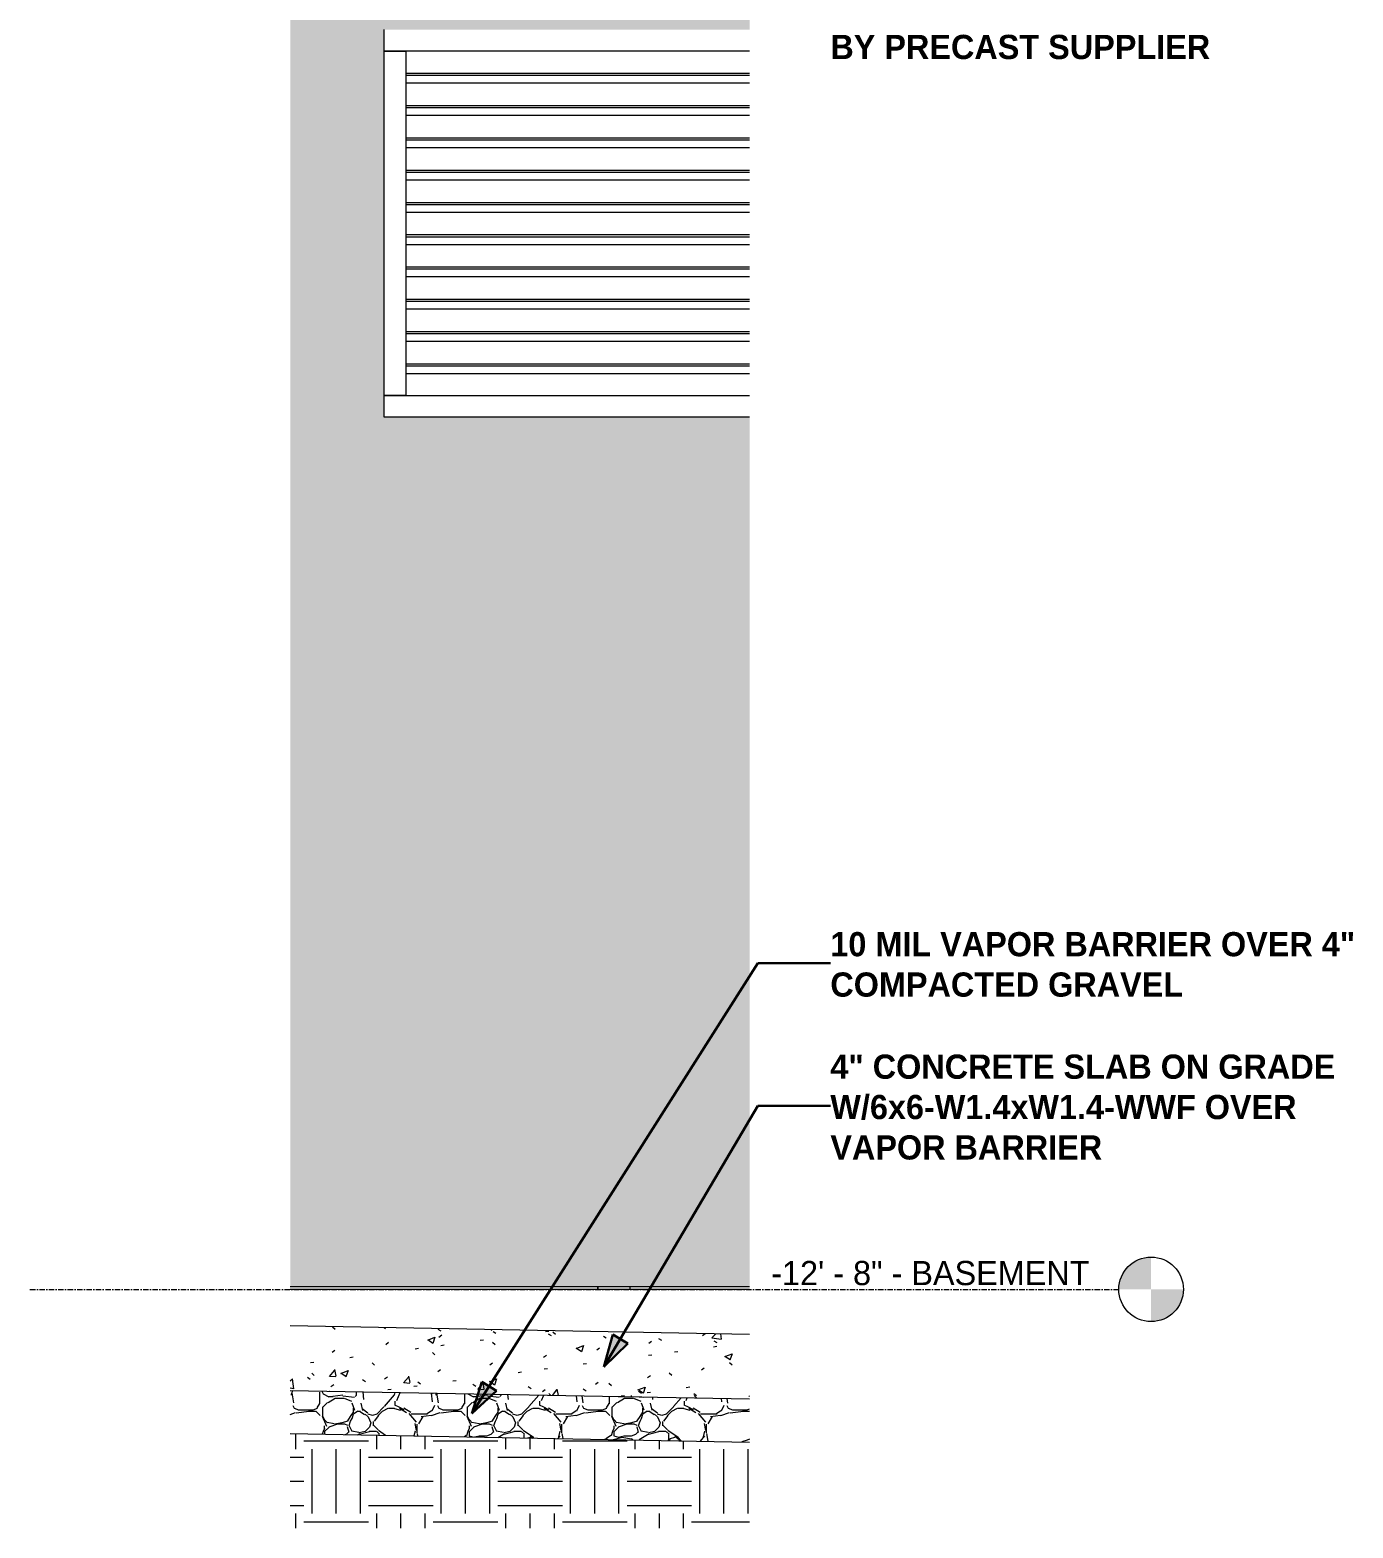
# Model space of a CAD drawing. Header units: inches. Extents: x 2469 to 3241, y -184 to 455.
# Drawn here: x 3117.3 to 3240.1, y -174.2 to -35 of the extents above; entities that cross this region are included whole.
import ezdxf

# ---------------------------------------------------------------- set-up
doc = ezdxf.new("R2010")
doc.units = ezdxf.units.IN
doc.header["$MEASUREMENT"] = 0
doc.linetypes.add('Grid Line 1_2_', pattern=[0.875, 0.5, -0.125, 0.125, -0.125])
for name, color, linetype, lineweight in [('0-3', 55, 'Continuous', 9), ('0-4', 250, 'Continuous', 5), ('A-FLOR-5', 192, 'Continuous', 9), ('A-FLOR-LEVL', 51, 'Continuous', 9), ('A-FLOR-LEVL-1', 51, 'Grid Line 1_2_', 9), ('A-FLOR-MCUT-2', 51, 'Continuous', 9), ('A-FLOR-PATT-1', 45, 'Continuous', 9), ('A-GENM-1', 55, 'Continuous', 9), ('A-GLAZ-CWMG-1', 55, 'Continuous', 9), ('A-WALL-PATT-1', 55, 'Continuous', 9), ('C-TOPO-1', 45, 'Continuous', 9), ('G-ANNO-TEXT', 231, 'Continuous', 30), ('G-ANNO-TEXT-1', 231, 'Continuous', 9), ('S-FNDN-3', 55, 'Continuous', 9)]:
    doc.layers.add(name, color=color, linetype=linetype, lineweight=lineweight)
doc.styles.add('Century Gothic', font='ufonts.com_century-gothic.ttf', dxfattribs={"height": 2.25})
doc.styles.add('Century Gothic_B', font='GOTHICB.TTF', dxfattribs={"height": 2.25})

# ---------------------------------------------------------------- blocks, each defined once
blk = doc.blocks.new('CTR  - Topography_rvt-4-WALL SECTION - WEST STAIR - NORTH CORRIDOR WALL')
at = {"layer": 'C-TOPO-1'}
h = blk.add_hatch(dxfattribs=at)
h.set_pattern_fill('FP_44', color=256, style=0, pattern_type=2)
h.set_pattern_definition([(0, (3412.718, 67.914), (6, 6), [6, -6]), (0, (3412.718, 70.164), (6, 6), [6, -6]), (0, (3412.718, 72.414), (6, 6), [6, -6]), (90, (3413.468, 73.164), (-6, 6), [6, -6]), (90, (3415.718, 73.164), (-6, 6), [6, -6]), (90, (3417.968, 73.164), (-6, 6), [6, -6])])
h.paths.add_polyline_path([(2685.59, -174.17), (2728.24, -174.17), (2728.24, -166.18), (2685.59, -165.4), (2685.59, -166.22)], flags=0)
blk = doc.blocks.new('Parking_Stall_Multiple - STANDARD-2220512-WALL SECTION - WEST STAIR - NORTH CORRIDOR WALL')
at = {"layer": 'A-GENM-1'}
for p, q in [((2685.59, -151.75), (2714.16, -151.75)), ((2714.16, -152), (2685.59, -152)), ((2714.16, -151.75), (2717.16, -151.75)), ((2714.16, -151.75), (2714.16, -152)), ((2714.16, -151.75), (2717.16, -151.75)), ((2714.16, -152), (2714.16, -151.75)), ((2717.16, -152), (2714.16, -152)), ((2717.16, -152), (2714.16, -152)), ((2717.16, -151.75), (2728.24, -151.75)), ((2717.16, -152), (2717.16, -151.75)), ((2717.16, -152), (2717.16, -151.75)), ((2728.24, -152), (2717.16, -152))]:
    blk.add_line(p, q, dxfattribs=at)
blk = doc.blocks.new('CTR - 1st Phase - Common Walls_rvt-4-WALL SECTION - WEST STAIR - NORTH CORRIDOR WALL')
at = {"layer": '0-3'}
blk.add_blockref('Parking_Stall_Multiple - STANDARD-2220512-WALL SECTION - WEST STAIR - NORTH CORRIDOR WALL', (0, 0), dxfattribs=at)
blk = doc.blocks.new('CTR - 1st Phase - Structure_rvt-4-WALL SECTION - WEST STAIR - NORTH CORRIDOR WALL')
at = {"layer": 'A-WALL-PATT-1'}
h = blk.add_hatch(dxfattribs=at)
h.set_pattern_fill('FP_42', color=256, style=0, pattern_type=2)
h.set_pattern_definition([(0, (3412.718, 67.914), (3.84, 0.96), [0.317, -2.563, 0.317, -2.563, -15.36]), (0, (3412.718, 67.914), (3.84, 0.96), [-5.76, 0.317, -5.443, 0.317, -2.563, -6.72]), (0, (3412.718, 67.914), (3.84, 0.96), [-14.4, 0.317, -1.603, 0.317, -4.483]), (120, (3414.158, 68.394), (-2.7513844, 2.8455376), [0.317, -2.563, 0.317, -2.563, -15.36]), (120, (3414.158, 68.394), (-2.7513844, 2.8455376), [-5.76, 0.317, -5.443, 0.317, -2.563, -6.72]), (120, (3414.158, 68.394), (-2.7513844, 2.8455376), [-14.4, 0.317, -1.603, 0.317, -4.483]), (240, (3414.638, 70.314), (-1.0886156, -3.8055376), [0.317, -2.563, 0.317, -2.563, -15.36]), (240, (3414.638, 70.314), (-1.0886156, -3.8055376), [-5.76, 0.317, -5.443, 0.317, -2.563, -6.72]), (240, (3414.638, 70.314), (-1.0886156, -3.8055376), [-14.4, 0.317, -1.603, 0.317, -4.483])])
h.paths.add_polyline_path([(2728.24, -151.75), (2728.24, -71), (2694.32, -71), (2694.32, -35), (2728.24, -35), (2728.24, -21), (2685.59, -21), (2685.59, -151.75), (2717.16, -151.75)], flags=0)
at = {"layer": 'S-FNDN-3'}
for p, q in [((2694.32, -71), (2694.32, -35)), ((2728.24, -71), (2694.32, -71))]:
    blk.add_line(p, q, dxfattribs=at)
blk = doc.blocks.new('Rectangular Mullion - louver-2514202-WALL SECTION - WEST STAIR - NORTH CORRIDOR WALL')
at = {"layer": 'A-GLAZ-CWMG-1'}
for p, q in [((2728.24, -66.27), (2696.32, -66.27)), ((2728.24, -66.98), (2696.32, -66.98))]:
    blk.add_line(p, q, dxfattribs=at)
blk = doc.blocks.new('Rectangular Mullion - louver-V63-WALL SECTION - WEST STAIR - NORTH CORRIDOR WALL')
at = {"layer": 'A-GLAZ-CWMG-1'}
for p, q in [((2728.24, -63.27), (2696.32, -63.27)), ((2728.24, -63.98), (2696.32, -63.98)), ((2728.24, -66.08), (2696.32, -66.08))]:
    blk.add_line(p, q, dxfattribs=at)
blk = doc.blocks.new('Rectangular Mullion - Louver Frame-2514203-WALL SECTION - WEST STAIR - NORTH CORRIDOR WALL')
at = {"layer": 'A-GLAZ-CWMG-1'}
blk.add_line((2694.32, -69), (2728.24, -69), dxfattribs=at)
blk = doc.blocks.new('Rectangular Mullion - Louver Frame-2514204-WALL SECTION - WEST STAIR - NORTH CORRIDOR WALL')
at = {"layer": 'A-GLAZ-CWMG-1'}
blk.add_line((2728.24, -37), (2694.32, -37), dxfattribs=at)
blk = doc.blocks.new('Rectangular Mullion - Louver Frame-2010914-WALL SECTION - WEST STAIR - NORTH CORRIDOR WALL')
at = {"layer": 'A-GLAZ-CWMG-1'}
blk.add_line((2696.32, -65), (2696.32, -68), dxfattribs=at)
blk = doc.blocks.new('Rectangular Mullion - Louver Frame-2010918-WALL SECTION - WEST STAIR - NORTH CORRIDOR WALL')
at = {"layer": 'A-GLAZ-CWMG-1'}
for p, q in [((2696.32, -68), (2696.32, -69)), ((2696.32, -69), (2694.32, -69))]:
    blk.add_line(p, q, dxfattribs=at)
blk = doc.blocks.new('Rectangular Mullion - Louver Frame-2514054-WALL SECTION - WEST STAIR - NORTH CORRIDOR WALL')
at = {"layer": 'A-GLAZ-CWMG-1'}
blk.add_line((2696.32, -56), (2696.32, -59), dxfattribs=at)
blk = doc.blocks.new('Rectangular Mullion - Louver Frame-2514055-WALL SECTION - WEST STAIR - NORTH CORRIDOR WALL')
at = {"layer": 'A-GLAZ-CWMG-1'}
for p, q in [((2694.32, -37), (2696.32, -37)), ((2696.32, -37), (2696.32, -38))]:
    blk.add_line(p, q, dxfattribs=at)
blk = doc.blocks.new('Rectangular Mullion - louver-V64-WALL SECTION - WEST STAIR - NORTH CORRIDOR WALL')
at = {"layer": 'A-GLAZ-CWMG-1'}
blk.add_line((2728.24, -39.08), (2696.32, -39.08), dxfattribs=at)
blk = doc.blocks.new('Level - Level Head - Circle-50818-WALL SECTION - WEST STAIR - NORTH CORRIDOR WALL')
at = {"layer": 'A-FLOR-LEVL'}
h = blk.add_hatch(color=256, dxfattribs=at)
edge = h.paths.add_edge_path(flags=0)
edge.add_line((2765.53, 0), (2762.53, 0))
edge.add_arc((2765.53, 0), 3, 90, 180, ccw=False)
edge.add_line((2765.53, 3), (2765.53, 0))
h = blk.add_hatch(color=256, dxfattribs=at)
edge = h.paths.add_edge_path(flags=0)
edge.add_line((2765.53, -3), (2765.53, 0))
edge.add_line((2765.53, 0), (2768.53, 0))
edge.add_arc((2765.53, 0), 3, 270, 360, ccw=False)
blk.add_circle((2765.53, 0), 3, dxfattribs=at)

msp = doc.modelspace()

# ---------------------------------------------------------------- hatches: boundary and pattern name
at = {"layer": 'A-FLOR-PATT-1'}
h = msp.add_hatch(dxfattribs=at)
h.set_pattern_fill('FP_47', color=256, style=0, pattern_type=2)
h.set_pattern_definition([(50, (3868.5813, 67.914), (6.885997, -0.602097), [0.72, -7.92]), (355, (3868.581, 67.914), (-1.331756, 7.220547), [0.576, -6.336]), (100.451, (3869.155, 67.864), (5.55363, 6.61819), [0.612, -6.731]), (46.184, (3868.581, 69.834), (10.24564, -1.588925), [1.08, -11.88]), (96.636, (3869.435, 69.702), (8.97244, 9.35152), [0.918, -10.096]), (351.184, (3868.581, 69.834), (8.9732, 9.35123), [0.864, -9.504]), (21, (3869.5413, 69.354), (5.730726, -3.865003), [0.72, -7.92]), (326, (3869.541, 69.354), (2.33581, 6.96088), [0.576, -6.336]), (71.451, (3870.019, 69.032), (8.065876, 3.09595), [0.612, -6.731]), (37.5, (3868.5813, 67.914), (0.116866, 3.1954784), [0.317, -5.942, 0.317, -6.115, -6.36]), (37.5, (3868.5813, 67.914), (0.116866, 3.1954784), [-12.691, 0.317, -6.043]), (7.5, (3868.5813, 67.914), (2.52543, 3.786025), [0.317, -3.35, 0.317, -5.798, -2.424]), (7.5, (3868.5813, 67.914), (2.52543, 3.786025), [-9.782, 0.317, -2.107]), (327.5, (3866.4403, 67.914), (5.1243685, -0.216176), [0.317, -2.083, 0.317, -7.171, -9.936]), (327.5, (3866.4403, 67.914), (5.1243685, -0.216176), [-9.888, 0.317, -9.619]), (317.5, (3865.4803, 67.914), (5.598326, 0.96141), [0.317, -2.803, 0.317, -4.656, -7.056]), (317.5, (3865.4803, 67.914), (5.598326, 0.96141), [-8.093, 0.317, -6.739])])
h.paths.add_polyline_path([(3184.10767, -162.18203), (3184.10767, -156.18203), (3141.44967, -155.399314), (3141.44967, -161.399314), (3174.311323, -162.002281)], flags=0)
h = msp.add_hatch(dxfattribs=at)
h.set_pattern_fill('FP_48', color=256, style=0, pattern_type=2)
h.set_pattern_definition([(212.005, (3867.7753, 69.93), (-40.310627, -26.8730086), [1.268, -125.493]), (213.69, (3868.5813, 70.467), (-13.436241, -13.436764), [0.969, -47.478]), (198.435, (3868.9843, 70.601), (-26.873024, -13.436542), [0.425, -42.065]), (180, (3869.522, 70.601), (-2e-15, -13.437), [0.537, -12.899]), (161.565, (3869.9253, 70.467), (-13.436518, 1.2e-05), [0.425, -42.065]), (333.435, (3870.059, 80.141), (13.436532, 1e-05), [0.601, -29.444]), (296.565, (3869.925, 80.41), (13.43652, -13.436544), [0.3, -29.745]), (270, (3869.925, 81.082), (13.437, 8e-16), [0.672, -12.765]), (186.34, (3870.0593, 72.348), (-107.4926568, -13.4363962), [1.217, -120.457]), (296.565, (3873.015, 80.679), (13.43652, -13.436544), [0.3, -29.745]), (303.69, (3872.7473, 81.082), (13.436764, -13.436241), [0.484, -47.962]), (229.399, (3874.8963, 75.17), (-67.1828397, -80.6196216), [1.239, -122.641]), (243.435, (3875.3, 75.976), (1e-05, -13.436532), [0.901, -29.144]), (213.69, (3880.0023, 74.498), (-13.436241, -13.436764), [0.484, -47.962]), (33.69, (3875.9713, 70.736), (13.436241, 13.436764), [0.484, -47.962]), (0, (3875.703, 70.736), (0, 13.437), [0.269, -13.168]), (333.435, (3875.434, 70.87), (13.436532, 1e-05), [0.3, -29.745]), (284.036, (3875.3003, 71.408), (13.436545, -40.30972), [0.554, -54.847]), (270, (3875.3, 71.676), (13.437, 8e-16), [0.269, -13.168]), (243.435, (3875.3, 71.945), (1e-05, -13.436532), [0.3, -29.745]), (135, (3875.3, 72.079), (-13.43644, 9e-16), [0.19, -18.812]), (90, (3875.3, 71.945), (-13.437, 8e-16), [0.134, -13.302]), (18.435, (3880.1373, 78.126), (26.873024, 13.436542), [0.85, -41.641]), (6.34, (3880.9433, 78.395), (107.4926568, 13.4363962), [1.217, -120.457]), (180, (3880.405, 75.17), (-2e-15, -13.437), [0.806, -12.63]), (197.354, (3882.5553, 75.842), (-40.3099621, -13.43709214), [2.252, -222.987]), (198.435, (3882.9583, 75.976), (-26.873024, -13.436542), [0.425, -42.065]), (213.69, (3883.3623, 76.245), (-13.436241, -13.436764), [0.484, -47.962]), (251.565, (3883.4963, 76.648), (-1.2e-05, -13.436518), [0.425, -42.065]), (243.435, (3883.63, 76.917), (1e-05, -13.436532), [0.3, -29.745]), (270, (3883.63, 77.185), (13.437, 8e-16), [0.269, -13.168]), (293.199, (3883.2273, 78.126), (13.4363854, -26.8729472), [1.023, -101.307]), (315, (3882.824, 78.529), (13.43644, 0), [0.57, -18.432]), (0, (3882.152, 78.529), (0, 13.437), [0.672, -12.765]), (341.565, (3879.1963, 75.304), (13.436518, -1.2e-05), [0.425, -42.065]), (303.69, (3878.9273, 75.707), (13.436764, -13.436241), [0.484, -47.962]), (279.462, (3878.7933, 76.514), (13.43628, -67.1832013), [0.817, -80.915]), (270, (3878.793, 77.32), (13.437, 8e-16), [0.806, -12.63]), (239.036, (3879.1963, 77.992), (-13.4372, -26.873257), [0.783, -77.565]), (188.13, (3880.1373, 78.126), (-80.6200966, -13.436299), [0.95, -94.061]), (116.565, (3870.194, 77.723), (-13.43652, 13.436544), [0.3, -29.745]), (135, (3870.462, 77.454), (-13.43644, 9e-16), [0.38, -18.622]), (168.69, (3871.1343, 77.32), (-13.436897, 0.000212), [0.685, -67.829]), (191.31, (3871.8063, 77.454), (-53.746592, -13.436568), [0.685, -67.829]), (194.036, (3872.3443, 77.588), (-40.30972, -13.436545), [0.554, -54.847]), (236.31, (3872.6123, 77.992), (-13.436194, -26.873299), [0.484, -47.962]), (236.31, (3872.8813, 78.395), (-13.436194, -26.873299), [0.484, -47.962]), (270, (3872.881, 78.798), (13.437, 8e-16), [0.403, -13.034]), (291.801, (3872.6123, 79.47), (13.4361655, -26.872997), [0.724, -71.635]), (116.565, (3872.747, 76.648), (-13.43652, 13.436544), [0.601, -29.444]), (168.69, (3873.4183, 76.514), (-13.436897, 0.000212), [0.685, -67.829]), (194.036, (3873.9563, 76.648), (-40.30972, -13.436545), [0.554, -54.847]), (225, (3874.359, 77.051), (9e-16, -13.43644), [0.57, -18.432]), (251.565, (3874.4933, 77.454), (-1.2e-05, -13.436518), [0.425, -42.065]), (296.565, (3874.225, 77.992), (13.43652, -13.436544), [0.601, -29.444]), (315, (3873.956, 78.26), (13.43644, 0), [0.38, -18.622]), (326.31, (3873.5533, 78.529), (26.873299, -13.436194), [0.484, -47.962]), (0, (3873.284, 78.529), (0, 13.437), [0.269, -13.168]), (33.69, (3872.8813, 78.26), (13.436241, 13.436764), [0.484, -47.962]), (71.565, (3872.7473, 77.857), (1.2e-05, 13.436518), [0.425, -42.065]), (63.435, (3872.612, 77.588), (-1e-05, 13.436532), [0.3, -29.745]), (71.565, (3872.4783, 77.185), (1.2e-05, 13.436518), [0.425, -42.065]), (104.036, (3872.4783, 76.648), (-13.436545, 40.30972), [0.554, -54.847]), (45, (3872.209, 76.379), (0, 13.43644), [0.38, -18.622]), (18.435, (3871.8063, 76.245), (26.873024, 13.436542), [0.425, -42.065]), (0, (3871.134, 76.245), (0, 13.437), [0.672, -12.765]), (14.036, (3870.5973, 76.11), (40.30972, 13.436545), [0.554, -54.847]), (341.565, (3870.1943, 76.245), (13.436518, -1.2e-05), [0.425, -42.065]), (270, (3870.194, 76.648), (13.437, 8e-16), [0.403, -13.034]), (225, (3870.597, 77.051), (9e-16, -13.43644), [0.57, -18.432]), (198.435, (3871.4033, 77.32), (-26.873024, -13.436542), [0.85, -41.641]), (180, (3872.075, 77.32), (-2e-15, -13.437), [0.672, -12.765]), (153.435, (3872.344, 77.185), (-13.436532, -1e-05), [0.3, -29.745]), (206.565, (3877.449, 75.035), (-13.436544, -13.43652), [0.3, -29.745]), (146.31, (3877.8533, 74.767), (-26.873299, 13.436194), [0.484, -47.962]), (119.745, (3878.3903, 73.826), (-40.3105597, 67.1832064), [1.083, -107.246]), (95.711, (3878.5243, 72.483), (-13.4375424, 120.930058), [1.35, -133.686]), (90, (3878.524, 72.348), (-13.437, 8e-16), [0.134, -13.302]), (63.435, (3878.39, 72.079), (-1e-05, 13.436532), [0.3, -29.745]), (26.565, (3878.121, 71.945), (13.436544, 13.43652), [0.3, -29.745]), (0, (3877.718, 71.945), (0, 13.437), [0.403, -13.034]), (0, (3877.584, 71.945), (0, 13.437), [0.134, -13.302]), (0, (3877.315, 71.945), (0, 13.437), [0.269, -13.168]), (326.31, (3876.9123, 72.214), (26.873299, -13.436194), [0.484, -47.962]), (333.435, (3876.643, 72.348), (13.436532, 1e-05), [0.3, -29.745]), (284.036, (3876.5093, 72.886), (13.436545, -40.30972), [0.554, -54.847]), (270, (3876.509, 73.154), (13.437, 8e-16), [0.269, -13.168]), (270, (3876.509, 73.557), (13.437, 8e-16), [0.403, -13.034]), (258.69, (3876.6433, 74.229), (-0.000212, -13.436897), [0.685, -67.829]), (231.34, (3877.1813, 74.901), (-40.3101895, -53.745816), [0.86, -85.176]), (270, (3880.002, 74.632), (13.437, 8e-16), [0.134, -13.302]), (270, (3880.002, 74.767), (13.437, 8e-16), [0.134, -13.302]), (326.31, (3879.5993, 75.035), (26.873299, -13.436194), [0.484, -47.962]), (333.435, (3878.793, 75.439), (13.436532, 1e-05), [0.901, -29.144]), (0, (3878.121, 75.439), (0, 13.437), [0.672, -12.765]), (63.435, (3877.987, 75.17), (-1e-05, 13.436532), [0.3, -29.745]), (90, (3877.987, 74.632), (-13.437, 8e-16), [0.537, -12.899]), (135, (3878.39, 74.229), (-13.43644, 9e-16), [0.57, -18.432]), (161.565, (3878.7933, 74.095), (-13.436518, 1.2e-05), [0.425, -42.065]), (180, (3879.196, 74.095), (-2e-15, -13.437), [0.403, -13.034]), (198.435, (3879.5993, 74.229), (-26.873024, -13.436542), [0.425, -42.065]), (351.87, (3874.3593, 81.485), (13.4370087, -0.000259), [1.9, -93.111]), (14.036, (3873.8223, 81.351), (40.30972, 13.436545), [0.554, -54.847]), (53.13, (3873.4183, 80.813), (26.873672, 40.309752), [0.672, -66.511]), (95.194, (3873.5533, 79.335), (-13.4351326, 134.3664647), [1.484, -146.928]), (101.31, (3873.6873, 78.663), (-13.436568, 53.746592), [0.685, -67.829]), (143.13, (3874.2253, 78.26), (-40.309752, 26.873672), [0.672, -66.511]), (161.565, (3874.6283, 78.126), (-13.436518, 1.2e-05), [0.425, -42.065]), (198.435, (3875.0313, 78.26), (-26.873024, -13.436542), [0.425, -42.065]), (225, (3875.703, 78.932), (9e-16, -13.43644), [0.95, -18.052]), (228.814, (3876.6433, 80.007), (-80.6198072, -94.0561774), [1.428, -141.405]), (251.565, (3876.7783, 80.41), (-1.2e-05, -13.436518), [0.425, -42.065]), (270, (3876.778, 80.545), (13.437, 8e-16), [0.134, -13.302]), (288.435, (3876.6433, 80.948), (13.436542, -26.873024), [0.425, -42.065]), (326.31, (3876.2403, 81.216), (26.873299, -13.436194), [0.484, -47.962]), (90, (3870.059, 77.992), (-13.437, 8e-16), [0.941, -12.496]), (338.199, (3871.9403, 79.738), (40.3099116, -13.436441), [0.724, -71.635]), (0, (3871.134, 79.738), (0, 13.437), [0.806, -12.63]), (30.964, (3870.4623, 79.335), (40.310285, 26.8733136), [0.783, -77.565]), (45, (3870.059, 78.932), (0, 13.43644), [0.57, -18.432]), (90, (3867.909, 73.692), (-13.437, 8e-16), [0.941, -12.496]), (116.565, (3868.313, 72.886), (-13.43652, 13.436544), [0.901, -29.144]), (153.435, (3869.119, 72.483), (-13.436532, -1e-05), [0.901, -29.144]), (180, (3869.791, 72.483), (-2e-15, -13.437), [0.672, -12.765]), (218.66, (3870.4623, 73.02), (-13.436833, -13.4362984), [0.86, -85.176]), (231.34, (3871.0003, 73.692), (-40.3101895, -53.745816), [0.86, -85.176]), (213.69, (3871.8063, 74.229), (-13.436241, -13.436764), [0.969, -47.478]), (239.036, (3872.2093, 74.901), (-13.4372, -26.873257), [0.783, -77.565]), (270, (3872.209, 75.17), (13.437, 8e-16), [0.269, -13.168]), (270, (3872.209, 75.573), (13.437, 8e-16), [0.403, -13.034]), (315, (3871.806, 75.976), (13.43644, 0), [0.57, -18.432]), (350.538, (3871.0003, 76.11), (13.4368224, 7.56e-05), [0.817, -80.915]), (14.036, (3869.9253, 75.842), (40.30972, 13.436545), [1.108, -54.293]), (18.435, (3868.7163, 75.439), (26.873024, 13.436542), [1.275, -41.216]), (45, (3868.313, 75.035), (0, 13.43644), [0.57, -18.432]), (45, (3867.909, 74.632), (0, 13.43644), [0.57, -18.432]), (108.435, (3870.8653, 71.676), (-13.436542, 26.873024), [0.85, -41.641]), (126.87, (3871.2693, 71.139), (-13.436224, 13.436576), [0.672, -66.511]), (146.31, (3871.6723, 70.87), (-26.873299, 13.436194), [0.484, -47.962]), (161.565, (3872.0753, 70.736), (-13.436518, 1.2e-05), [0.425, -42.065]), (135, (3872.478, 70.333), (-13.43644, 9e-16), [0.57, -18.432]), (161.565, (3872.8813, 70.198), (-13.436518, 1.2e-05), [0.425, -42.065]), (180, (3873.284, 70.198), (-2e-15, -13.437), [0.403, -13.034]), (206.565, (3873.553, 70.333), (-13.436544, -13.43652), [0.3, -29.745]), (206.565, (3874.09, 70.601), (-13.436544, -13.43652), [0.601, -29.444]), (189.462, (3874.8963, 70.736), (-67.183201, -13.43628), [0.817, -80.915]), (243.435, (3875.165, 71.273), (1e-05, -13.436532), [0.601, -29.444]), (270, (3875.165, 71.408), (13.437, 8e-16), [0.134, -13.302]), (270, (3875.165, 71.676), (13.437, 8e-16), [0.269, -13.168]), (326.31, (3874.7623, 72.483), (26.873299, -13.436194), [0.484, -47.962]), (327.995, (3873.6873, 73.154), (67.1829352, -40.309468), [1.268, -125.493]), (329.036, (3873.0153, 73.557), (26.873257, -13.4372), [0.783, -77.565]), (341.565, (3872.2093, 73.826), (13.436518, -1.2e-05), [0.85, -41.641]), (0, (3871.672, 73.826), (0, 13.437), [0.537, -12.899]), (33.69, (3871.2693, 73.557), (13.436241, 13.436764), [0.484, -47.962]), (53.13, (3870.8653, 73.02), (26.873672, 40.309752), [0.672, -66.511]), (63.435, (3870.597, 72.483), (-1e-05, 13.436532), [0.601, -29.444]), (225, (3876.778, 71.408), (9e-16, -13.43644), [0.57, -18.432]), (236.31, (3877.0463, 71.811), (-13.436194, -26.873299), [0.484, -47.962]), (270, (3877.046, 71.945), (13.437, 8e-16), [0.134, -13.302]), (315, (3876.778, 72.214), (13.43644, 0), [0.38, -18.622]), (333.435, (3876.24, 72.483), (13.436532, 1e-05), [0.601, -29.444]), (18.435, (3875.4343, 72.214), (26.873024, 13.436542), [0.85, -41.641]), (75.964, (3875.3003, 71.676), (-0.0003, 13.436231), [0.554, -54.847]), (71.565, (3869.2533, 69.123), (1.2e-05, 13.436518), [0.425, -42.065]), (135, (3869.522, 68.855), (-13.43644, 9e-16), [0.38, -18.622]), (146.31, (3869.9253, 68.586), (-26.873299, 13.436194), [0.484, -47.962]), (153.435, (3870.462, 68.317), (-13.436532, -1e-05), [0.601, -29.444]), (180, (3870.597, 68.317), (-2e-15, -13.437), [0.134, -13.302]), (161.565, (3871.0003, 68.183), (-13.436518, 1.2e-05), [0.425, -42.065]), (180, (3871.537, 68.183), (-2e-15, -13.437), [0.537, -12.899]), (198.435, (3871.9403, 68.317), (-26.873024, -13.436542), [0.425, -42.065]), (210.964, (3872.6123, 68.72), (-40.310285, -26.8733136), [0.783, -77.565]), (206.565, (3872.881, 68.855), (-13.436544, -13.43652), [0.3, -29.745]), (251.565, (3873.0153, 69.258), (-1.2e-05, -13.436518), [0.425, -42.065]), (303.69, (3872.7473, 69.661), (13.436764, -13.436241), [0.484, -47.962]), (306.87, (3872.3443, 70.198), (13.436224, -13.436576), [0.672, -66.511]), (323.13, (3871.8063, 70.601), (40.309752, -26.873672), [0.672, -66.511]), (345.964, (3871.2693, 70.736), (13.436231, 0.0003), [0.554, -54.847]), (18.435, (3870.8653, 70.601), (26.873024, 13.436542), [0.425, -42.065]), (30.964, (3870.1943, 70.198), (40.310285, 26.8733136), [0.783, -77.565]), (39.806, (3869.3873, 69.526), (13.4366017, 13.4362908), [1.049, -103.894]), (135, (3873.418, 68.317), (-13.43644, 9e-16), [0.19, -18.812]), (153.435, (3873.687, 68.183), (-13.436532, -1e-05), [0.3, -29.745]), (191.31, (3874.3593, 68.317), (-53.746592, -13.436568), [0.685, -67.829]), (165.964, (3874.8963, 68.183), (-13.436231, -0.0003), [0.554, -54.847]), (175.236, (3876.5093, 68.048), (-13.4364265, -8.2e-05), [1.618, -160.181]), (206.565, (3876.778, 68.183), (-13.436544, -13.43652), [0.3, -29.745]), (225, (3877.046, 68.452), (9e-16, -13.43644), [0.38, -18.622]), (270, (3877.046, 69.123), (13.437, 8e-16), [0.672, -12.765]), (270, (3877.046, 69.526), (13.437, 8e-16), [0.403, -13.034]), (308.66, (3876.5093, 70.198), (13.4362984, -13.436833), [0.86, -85.176]), (338.199, (3875.8373, 70.467), (40.3099116, -13.436441), [0.724, -71.635]), (348.69, (3875.1653, 70.601), (13.436897, -0.000212), [0.685, -67.829]), (18.435, (3873.9563, 70.198), (26.873024, 13.436542), [1.275, -41.216]), (36.87, (3873.4183, 69.795), (13.436576, 13.436224), [0.672, -66.511]), (68.199, (3873.1503, 69.123), (13.436441, 40.3099116), [0.724, -71.635]), (101.31, (3873.2843, 68.452), (-13.436568, 53.746592), [0.685, -67.829]), (348.69, (3872.0753, 81.216), (13.436897, -0.000212), [0.685, -67.829]), (354.806, (3870.5973, 81.351), (13.4361385, -0.0003521), [1.484, -146.928]), (0, (3870.194, 81.351), (0, 13.437), [0.403, -13.034]), (45, (3869.925, 81.082), (0, 13.43644), [0.38, -18.622]), (180, (3871, 79.873), (-2e-15, -13.437), [0.403, -13.034]), (188.13, (3871.9403, 80.007), (-80.6200966, -13.436299), [0.95, -94.061]), (172.875, (3873.0153, 79.873), (-13.436807, -0.000376), [1.083, -107.246]), (225, (3873.15, 80.007), (9e-16, -13.43644), [0.19, -18.812]), (270, (3873.15, 80.41), (13.437, 8e-16), [0.403, -13.034]), (161.565, (3877.4493, 80.813), (-13.436518, 1.2e-05), [0.425, -42.065]), (180, (3877.987, 80.813), (-2e-15, -13.437), [0.537, -12.899]), (198.435, (3878.3903, 80.948), (-26.873024, -13.436542), [0.425, -42.065]), (170.538, (3879.1963, 80.813), (-13.4368224, -7.56e-05), [0.817, -80.915]), (213.69, (3879.5993, 81.082), (-13.436241, -13.436764), [0.484, -47.962]), (270, (3879.599, 81.216), (13.437, 8e-16), [0.134, -13.302]), (296.565, (3879.465, 81.485), (13.43652, -13.436544), [0.3, -29.745]), (341.565, (3878.6593, 81.754), (13.436518, -1.2e-05), [0.85, -41.641]), (341.565, (3877.8533, 82.023), (13.436518, -1.2e-05), [0.85, -41.641]), (14.036, (3877.3153, 81.888), (40.30972, 13.436545), [0.554, -54.847]), (45, (3876.912, 81.485), (0, 13.43644), [0.57, -18.432]), (104.036, (3877.0463, 80.948), (-13.436545, 40.30972), [0.554, -54.847]), (0, (3866.566, 69.258), (0, 13.437), [0.134, -13.302]), (315, (3866.297, 69.526), (13.43644, 0), [0.38, -18.622]), (274.764, (3866.1633, 71.139), (13.437683, -147.8026001), [1.618, -160.181]), (255.964, (3866.2973, 71.676), (0.0003, -13.436231), [0.554, -54.847]), (225, (3866.566, 71.945), (9e-16, -13.43644), [0.38, -18.622]), (198.435, (3867.7753, 72.348), (-26.873024, -13.436542), [1.275, -41.216]), (180, (3867.909, 72.348), (-2e-15, -13.437), [0.134, -13.302]), (171.87, (3868.8503, 72.214), (-13.4370087, 0.000259), [0.95, -94.061]), (146.31, (3870.4623, 72.079), (-26.873299, 13.436194), [0.484, -47.962]), (108.435, (3870.7313, 71.273), (-13.436542, 26.873024), [0.85, -41.641]), (90, (3870.731, 71.139), (-13.437, 8e-16), [0.134, -13.302]), (71.565, (3870.5973, 70.736), (1.2e-05, 13.436518), [0.425, -42.065]), (26.565, (3870.328, 70.601), (13.436544, 13.43652), [0.3, -29.745]), (18.435, (3869.9253, 70.467), (26.873024, 13.436542), [0.425, -42.065]), (126.87, (3877.1813, 69.526), (-13.436224, 13.436576), [0.672, -66.511]), (123.69, (3877.4493, 69.123), (-13.436764, 13.436241), [0.484, -47.962]), (149.036, (3878.1213, 68.72), (-26.873257, 13.4372), [0.783, -77.565]), (168.69, (3878.7933, 68.586), (-13.436897, 0.000212), [0.685, -67.829]), (213.69, (3879.1963, 68.855), (-13.436241, -13.436764), [0.484, -47.962]), (251.565, (3879.3313, 69.258), (-1.2e-05, -13.436518), [0.425, -42.065]), (270, (3879.331, 69.392), (13.437, 8e-16), [0.134, -13.302]), (279.462, (3879.1963, 70.198), (13.43628, -67.183201), [0.817, -80.915]), (243.435, (3879.331, 70.467), (1e-05, -13.436532), [0.3, -29.745]), (270, (3879.331, 70.601), (13.437, 8e-16), [0.134, -13.302]), (296.565, (3878.927, 71.408), (13.43652, -13.436544), [0.901, -29.144]), (329.036, (3878.2563, 71.811), (26.873257, -13.4372), [0.783, -77.565]), (8.13, (3877.3153, 71.676), (80.6200966, 13.436299), [0.95, -94.061]), (45, (3876.778, 71.139), (0, 13.43644), [0.76, -18.242]), (45, (3876.509, 70.87), (0, 13.43644), [0.38, -18.622]), (90, (3876.509, 70.467), (-13.437, 8e-16), [0.403, -13.034]), (123.69, (3876.7783, 70.064), (-13.436764, 13.436241), [0.484, -47.962]), (101.31, (3878.7933, 72.483), (-13.436568, 53.746592), [0.685, -67.829]), (108.435, (3878.9273, 72.079), (-13.436542, 26.873024), [0.425, -42.065]), (135, (3879.062, 71.945), (-13.43644, 9e-16), [0.19, -18.812]), (180, (3879.465, 71.945), (-2e-15, -13.437), [0.403, -13.034]), (213.69, (3879.8683, 72.214), (-13.436241, -13.436764), [0.484, -47.962]), (187.125, (3880.9433, 72.348), (-94.0566594, -13.437028), [1.083, -107.246]), (236.31, (3881.2123, 72.751), (-13.436194, -26.873299), [0.484, -47.962]), (270, (3881.212, 72.886), (13.437, 8e-16), [0.134, -13.302]), (288.435, (3881.0773, 73.289), (13.436542, -26.873024), [0.425, -42.065]), (285.945, (3880.8093, 74.229), (13.4366066, -40.3096492), [0.978, -96.842]), (315, (3880.54, 74.498), (13.43644, 0), [0.38, -18.622]), (18.435, (3880.1373, 74.364), (26.873024, 13.436542), [0.425, -42.065]), (29.745, (3879.1963, 73.826), (67.1832064, 40.3105597), [1.083, -107.246]), (18.435, (3878.7933, 73.692), (26.873024, 13.436542), [0.425, -42.065]), (75.964, (3878.6593, 73.154), (-0.0003, 13.436231), [0.554, -54.847]), (180, (3874.762, 76.648), (-2e-15, -13.437), [0.403, -13.034]), (180, (3875.031, 76.648), (-2e-15, -13.437), [0.269, -13.168]), (135, (3875.3, 76.379), (-13.43644, 9e-16), [0.38, -18.622]), (90, (3875.3, 75.976), (-13.437, 8e-16), [0.403, -13.034]), (26.565, (3873.284, 73.826), (13.436544, 13.43652), [0.901, -29.144]), (341.565, (3872.8813, 73.961), (13.436518, -1.2e-05), [0.425, -42.065]), (300.964, (3872.4783, 74.632), (26.8733136, -40.310285), [0.783, -77.565]), (71.565, (3875.0313, 75.035), (1.2e-05, 13.436518), [0.425, -42.065]), (90, (3875.031, 74.364), (-13.437, 8e-16), [0.672, -12.765]), (123.69, (3875.3003, 73.961), (-13.436764, 13.436241), [0.484, -47.962]), (153.435, (3875.837, 73.692), (-13.436532, -1e-05), [0.601, -29.444]), (198.435, (3876.2403, 73.826), (-26.873024, -13.436542), [0.425, -42.065]), (243.435, (3876.374, 74.095), (1e-05, -13.436532), [0.3, -29.745]), (255.964, (3876.5093, 74.632), (0.0003, -13.436231), [0.554, -54.847]), (251.565, (3876.6433, 75.035), (-1.2e-05, -13.436518), [0.425, -42.065]), (291.801, (3876.3743, 75.707), (13.4361655, -26.872997), [0.724, -71.635]), (323.13, (3875.8373, 76.11), (40.309752, -26.873672), [0.672, -66.511]), (18.435, (3875.4343, 75.976), (26.873024, 13.436542), [0.425, -42.065]), (63.435, (3875.165, 75.439), (-1e-05, 13.436532), [0.601, -29.444]), (135, (3874.09, 73.02), (-13.43644, 9e-16), [0.57, -18.432]), (149.036, (3874.7623, 72.617), (-26.873257, 13.4372), [0.783, -77.565]), (146.31, (3875.1653, 72.348), (-26.873299, 13.436194), [0.484, -47.962]), (180, (3875.434, 72.348), (-2e-15, -13.437), [0.269, -13.168]), (210.964, (3876.1063, 72.751), (-40.310285, -26.8733136), [0.783, -77.565]), (243.435, (3876.24, 73.02), (1e-05, -13.436532), [0.3, -29.745]), (303.69, (3875.9713, 73.423), (13.436764, -13.436241), [0.484, -47.962]), (321.34, (3875.3003, 73.961), (53.745816, -40.3101895), [0.86, -85.176]), (345.964, (3874.7623, 74.095), (13.436231, 0.0003), [0.554, -54.847]), (11.31, (3874.0903, 73.961), (53.746592, 13.436568), [0.685, -67.829]), (26.565, (3873.822, 73.826), (13.436544, 13.43652), [0.3, -29.745]), (71.565, (3873.6873, 73.423), (1.2e-05, 13.436518), [0.425, -42.065]), (15.945, (3873.4183, 76.379), (40.309649, 13.4366066), [0.978, -96.842]), (29.745, (3872.4783, 75.842), (67.1832064, 40.3105597), [1.083, -107.246]), (63.435, (3872.344, 75.573), (-1e-05, 13.436532), [0.3, -29.745]), (90, (3872.344, 75.17), (-13.437, 8e-16), [0.403, -13.034]), (104.036, (3872.4783, 74.632), (-13.436545, 40.30972), [0.554, -54.847]), (120.964, (3872.8813, 73.961), (-26.8733136, 40.310285), [0.783, -77.565]), (153.435, (3880.405, 81.082), (-13.436532, -1e-05), [0.3, -29.745]), (180, (3880.674, 81.082), (-2e-15, -13.437), [0.269, -13.168]), (209.745, (3881.6153, 81.619), (-67.1832064, -40.3105597), [1.083, -107.246]), (225, (3882.152, 82.157), (9e-16, -13.43644), [0.76, -18.242]), (239.036, (3882.5553, 82.829), (-13.4372, -26.873257), [0.783, -77.565]), (239.036, (3882.9583, 83.501), (-13.4372, -26.873257), [0.783, -77.565]), (270, (3882.958, 83.635), (13.437, 8e-16), [0.134, -13.302]), (333.435, (3882.69, 83.769), (13.436532, 1e-05), [0.3, -29.745]), (0, (3882.287, 83.769), (0, 13.437), [0.403, -13.034]), (45, (3881.884, 83.366), (0, 13.43644), [0.57, -18.432]), (26.565, (3880.271, 82.56), (13.436544, 13.43652), [1.803, -28.243]), (30.964, (3879.5993, 82.157), (40.310285, 26.8733136), [0.783, -77.565]), (90, (3879.599, 81.888), (-13.437, 8e-16), [0.269, -13.168]), (128.66, (3880.1373, 81.216), (-13.4362984, 13.436833), [0.86, -85.176]), (255.964, (3878.6593, 76.782), (0.0003, -13.436231), [0.554, -54.847]), (281.31, (3878.5243, 77.454), (13.436568, -53.746592), [0.685, -67.829]), (309.806, (3877.8533, 78.26), (13.4362908, -13.4366017), [1.049, -103.894]), (329.036, (3877.1813, 78.663), (26.873257, -13.4372), [0.783, -77.565]), (345.964, (3876.6433, 78.798), (13.436231, 0.0003), [0.554, -54.847]), (0, (3876.106, 78.798), (0, 13.437), [0.537, -12.899]), (26.565, (3875.568, 78.529), (13.436544, 13.43652), [0.601, -29.444]), (45, (3875.165, 78.126), (0, 13.43644), [0.57, -18.432]), (53.13, (3874.7623, 77.588), (26.873672, 40.309752), [0.672, -66.511]), (90, (3874.762, 77.185), (-13.437, 8e-16), [0.403, -13.034]), (135, (3875.165, 76.782), (-13.43644, 9e-16), [0.57, -18.432]), (144.462, (3876.1063, 76.11), (-40.3095313, 26.8733096), [1.156, -114.43]), (135, (3876.778, 75.439), (-13.43644, 9e-16), [0.95, -18.052]), (153.435, (3877.315, 75.17), (-13.436532, -1e-05), [0.601, -29.444]), (206.565, (3877.853, 75.439), (-13.436544, -13.43652), [0.601, -29.444]), (230.194, (3878.5243, 76.245), (-53.7471842, -67.182341), [1.049, -103.894]), (66.801, (3876.7783, 79.47), (26.8740486, 67.1828756), [1.023, -101.307]), (90, (3876.778, 79.066), (-13.437, 8e-16), [0.403, -13.034]), (153.435, (3877.046, 78.932), (-13.436532, -1e-05), [0.3, -29.745]), (153.435, (3877.584, 78.663), (-13.436532, -1e-05), [0.601, -29.444]), (149.036, (3878.2563, 78.26), (-26.873257, 13.4372), [0.783, -77.565]), (180, (3878.927, 78.26), (-2e-15, -13.437), [0.672, -12.765]), (180, (3879.734, 78.26), (-2e-15, -13.437), [0.806, -12.63]), (213.69, (3880.1373, 78.529), (-13.436241, -13.436764), [0.484, -47.962]), (243.435, (3880.405, 79.066), (1e-05, -13.436532), [0.601, -29.444]), (277.125, (3880.2713, 80.141), (13.437028, -94.0566594), [1.083, -107.246]), (315, (3880.002, 80.41), (13.43644, 0), [0.38, -18.622]), (341.565, (3879.5993, 80.545), (13.436518, -1.2e-05), [0.425, -42.065]), (352.875, (3878.5243, 80.679), (13.436807, 0.000376), [1.083, -107.246]), (0, (3877.853, 80.679), (0, 13.437), [0.672, -12.765]), (21.801, (3877.1813, 80.41), (26.872997, 13.4361655), [0.724, -71.635]), (90, (3883.227, 79.738), (-13.437, 8e-16), [0.537, -12.899]), (90, (3883.227, 79.201), (-13.437, 8e-16), [0.537, -12.899]), (56.31, (3882.9583, 78.798), (13.436194, 26.873299), [0.484, -47.962]), (18.435, (3882.5553, 78.663), (26.873024, 13.436542), [0.425, -42.065]), (0, (3881.212, 78.663), (0, 13.437), [1.344, -12.093]), (341.565, (3880.8093, 78.798), (13.436518, -1.2e-05), [0.425, -42.065]), (296.565, (3880.674, 79.066), (13.43652, -13.436544), [0.3, -29.745]), (278.13, (3880.5403, 80.007), (13.436299, -80.6200966), [0.95, -94.061]), (270, (3880.54, 80.141), (13.437, 8e-16), [0.134, -13.302]), (251.565, (3880.6743, 80.545), (-1.2e-05, -13.436518), [0.425, -42.065]), (225, (3881.077, 80.948), (9e-16, -13.43644), [0.57, -18.432]), (218.66, (3881.7493, 81.485), (-13.436833, -13.4362984), [0.86, -85.176]), (225, (3882.152, 81.888), (9e-16, -13.43644), [0.57, -18.432]), (206.565, (3882.421, 82.023), (-13.436544, -13.43652), [0.3, -29.745]), (180, (3882.69, 82.023), (-2e-15, -13.437), [0.269, -13.168]), (123.69, (3882.9583, 81.619), (-13.436764, 13.436241), [0.484, -47.962]), (108.435, (3883.0933, 81.216), (-13.436542, 26.873024), [0.425, -42.065]), (98.13, (3883.2273, 80.276), (-13.436299, 80.6200966), [0.95, -94.061])])
h.paths.add_polyline_path([(3184.10767, -166.18203), (3184.10767, -162.18203), (3141.44967, -161.399314), (3141.44967, -165.399314)], flags=0)
at = {"layer": 'G-ANNO-TEXT'}
for points in [[(3170.577767, -159.195203), (3172.793287, -157.018591), (3171.408157, -156.202442)], [(3158.315126, -163.544135), (3160.601064, -161.441599), (3159.243538, -160.580316)]]:
    msp.add_hatch(color=256, dxfattribs=at).paths.add_polyline_path(points, flags=0)

# ---------------------------------------------------------------- linework, layer by layer
at = {"layer": 'A-FLOR-5'}
for p, q in [((3184.10767, -156.18203), (3141.44967, -155.399314)), ((3141.44967, -165.399314), (3184.10767, -166.18203))]:
    msp.add_line(p, q, dxfattribs=at)
at = {"layer": 'A-FLOR-LEVL-1'}
msp.add_line((3117.275111, -152), (3218.393618, -152), dxfattribs=at)
at = {"layer": 'A-FLOR-MCUT-2'}
msp.add_line((3141.44967, -161.399314), (3184.10767, -162.18203), dxfattribs=at)
at = {"layer": 'G-ANNO-TEXT'}
for p, q in [((3158.315126, -163.544135), (3184.866079, -121.695392)), ((3184.866079, -121.695392), (3191.602939, -121.695392)), ((3170.577767, -159.195203), (3184.866079, -134.945761)), ((3184.866079, -134.945761), (3191.602939, -134.945761)), ((3171.408157, -156.202442), (3170.577767, -159.195203)), ((3170.577767, -159.195203), (3172.793287, -157.018591)), ((3172.793287, -157.018591), (3171.408157, -156.202442)), ((3159.243538, -160.580316), (3158.315126, -163.544135)), ((3160.601064, -161.441599), (3159.243538, -160.580316)), ((3158.315126, -163.544135), (3160.601064, -161.441599))]:
    msp.add_line(p, q, dxfattribs=at)

# ---------------------------------------------------------------- block references
at = {"layer": '0-4'}
for name in ['CTR - 1st Phase - Structure_rvt-4-WALL SECTION - WEST STAIR - NORTH CORRIDOR WALL', 'CTR - 1st Phase - Common Walls_rvt-4-WALL SECTION - WEST STAIR - NORTH CORRIDOR WALL', 'CTR  - Topography_rvt-4-WALL SECTION - WEST STAIR - NORTH CORRIDOR WALL']:
    msp.add_blockref(name, (455.863294, 0), dxfattribs=at)
at = {"layer": 'A-FLOR-LEVL'}
msp.add_blockref('Level - Level Head - Circle-50818-WALL SECTION - WEST STAIR - NORTH CORRIDOR WALL', (455.863294, -152), dxfattribs=at)
at = {"layer": 'A-GLAZ-CWMG-1'}
for name, p in [('Rectangular Mullion - Louver Frame-2514204-WALL SECTION - WEST STAIR - NORTH CORRIDOR WALL', (455.863294, 0)), ('Rectangular Mullion - Louver Frame-2514055-WALL SECTION - WEST STAIR - NORTH CORRIDOR WALL', (455.863294, 0)), ('Rectangular Mullion - Louver Frame-2514054-WALL SECTION - WEST STAIR - NORTH CORRIDOR WALL', (455.863294, 18)), ('Rectangular Mullion - louver-V64-WALL SECTION - WEST STAIR - NORTH CORRIDOR WALL', (455.863294, 0)), ('Rectangular Mullion - louver-V63-WALL SECTION - WEST STAIR - NORTH CORRIDOR WALL', (455.863294, 24)), ('Rectangular Mullion - Louver Frame-2514054-WALL SECTION - WEST STAIR - NORTH CORRIDOR WALL', (455.863294, 15)), ('Rectangular Mullion - louver-V63-WALL SECTION - WEST STAIR - NORTH CORRIDOR WALL', (455.863294, 21)), ('Rectangular Mullion - Louver Frame-2514054-WALL SECTION - WEST STAIR - NORTH CORRIDOR WALL', (455.863294, 12)), ('Rectangular Mullion - louver-V63-WALL SECTION - WEST STAIR - NORTH CORRIDOR WALL', (455.863294, 18)), ('Rectangular Mullion - Louver Frame-2514054-WALL SECTION - WEST STAIR - NORTH CORRIDOR WALL', (455.863294, 9)), ('Rectangular Mullion - louver-V63-WALL SECTION - WEST STAIR - NORTH CORRIDOR WALL', (455.863294, 15)), ('Rectangular Mullion - Louver Frame-2514054-WALL SECTION - WEST STAIR - NORTH CORRIDOR WALL', (455.863294, 6)), ('Rectangular Mullion - louver-V63-WALL SECTION - WEST STAIR - NORTH CORRIDOR WALL', (455.863294, 12)), ('Rectangular Mullion - Louver Frame-2514054-WALL SECTION - WEST STAIR - NORTH CORRIDOR WALL', (455.863294, 3)), ('Rectangular Mullion - louver-V63-WALL SECTION - WEST STAIR - NORTH CORRIDOR WALL', (455.863294, 9)), ('Rectangular Mullion - Louver Frame-2514054-WALL SECTION - WEST STAIR - NORTH CORRIDOR WALL', (455.863294, 0)), ('Rectangular Mullion - louver-V63-WALL SECTION - WEST STAIR - NORTH CORRIDOR WALL', (455.863294, 6)), ('Rectangular Mullion - Louver Frame-2010914-WALL SECTION - WEST STAIR - NORTH CORRIDOR WALL', (455.863294, 6)), ('Rectangular Mullion - louver-V63-WALL SECTION - WEST STAIR - NORTH CORRIDOR WALL', (455.863294, 3)), ('Rectangular Mullion - Louver Frame-2010914-WALL SECTION - WEST STAIR - NORTH CORRIDOR WALL', (455.863294, 3)), ('Rectangular Mullion - louver-V63-WALL SECTION - WEST STAIR - NORTH CORRIDOR WALL', (455.863294, 0)), ('Rectangular Mullion - Louver Frame-2010914-WALL SECTION - WEST STAIR - NORTH CORRIDOR WALL', (455.863294, 0)), ('Rectangular Mullion - louver-2514202-WALL SECTION - WEST STAIR - NORTH CORRIDOR WALL', (455.863294, 0)), ('Rectangular Mullion - Louver Frame-2010918-WALL SECTION - WEST STAIR - NORTH CORRIDOR WALL', (455.863294, 0)), ('Rectangular Mullion - Louver Frame-2514203-WALL SECTION - WEST STAIR - NORTH CORRIDOR WALL', (455.863294, 0))]:
    msp.add_blockref(name, p, dxfattribs=at)

# ---------------------------------------------------------------- texts
at = {"layer": 'A-FLOR-LEVL', "insert": (3186.11355, -149.362304), "char_height": 2.25, "width": 35.67825, "attachment_point": 1, "style": 'Century Gothic'}
msp.add_mtext('-12\' - 8" - BASEMENT', dxfattribs=at)
at = {"layer": 'G-ANNO-TEXT-1', "char_height": 2.25, "attachment_point": 1, "style": 'Century Gothic_B'}
for s, insert, width in [('BY PRECAST SUPPLIER', (3191.602939, -35.492764), 38.85975), ('10 MIL VAPOR BARRIER OVER 4"', (3191.602939, -118.819211), 58.176), ('COMPACTED GRAVEL', (3191.602939, -122.569211), 40.1475), ('4" CONCRETE SLAB ON GRADE', (3191.602939, -130.193989), 56.13075), ('W/6x6-W1.4xW1.4-WWF OVER', (3191.602939, -133.943989), 55.22175), ('VAPOR BARRIER', (3191.602939, -137.693989), 29.46675)]:
    msp.add_mtext(s, dxfattribs=dict(at, insert=insert, width=width))

doc.saveas('drawing.dxf')
